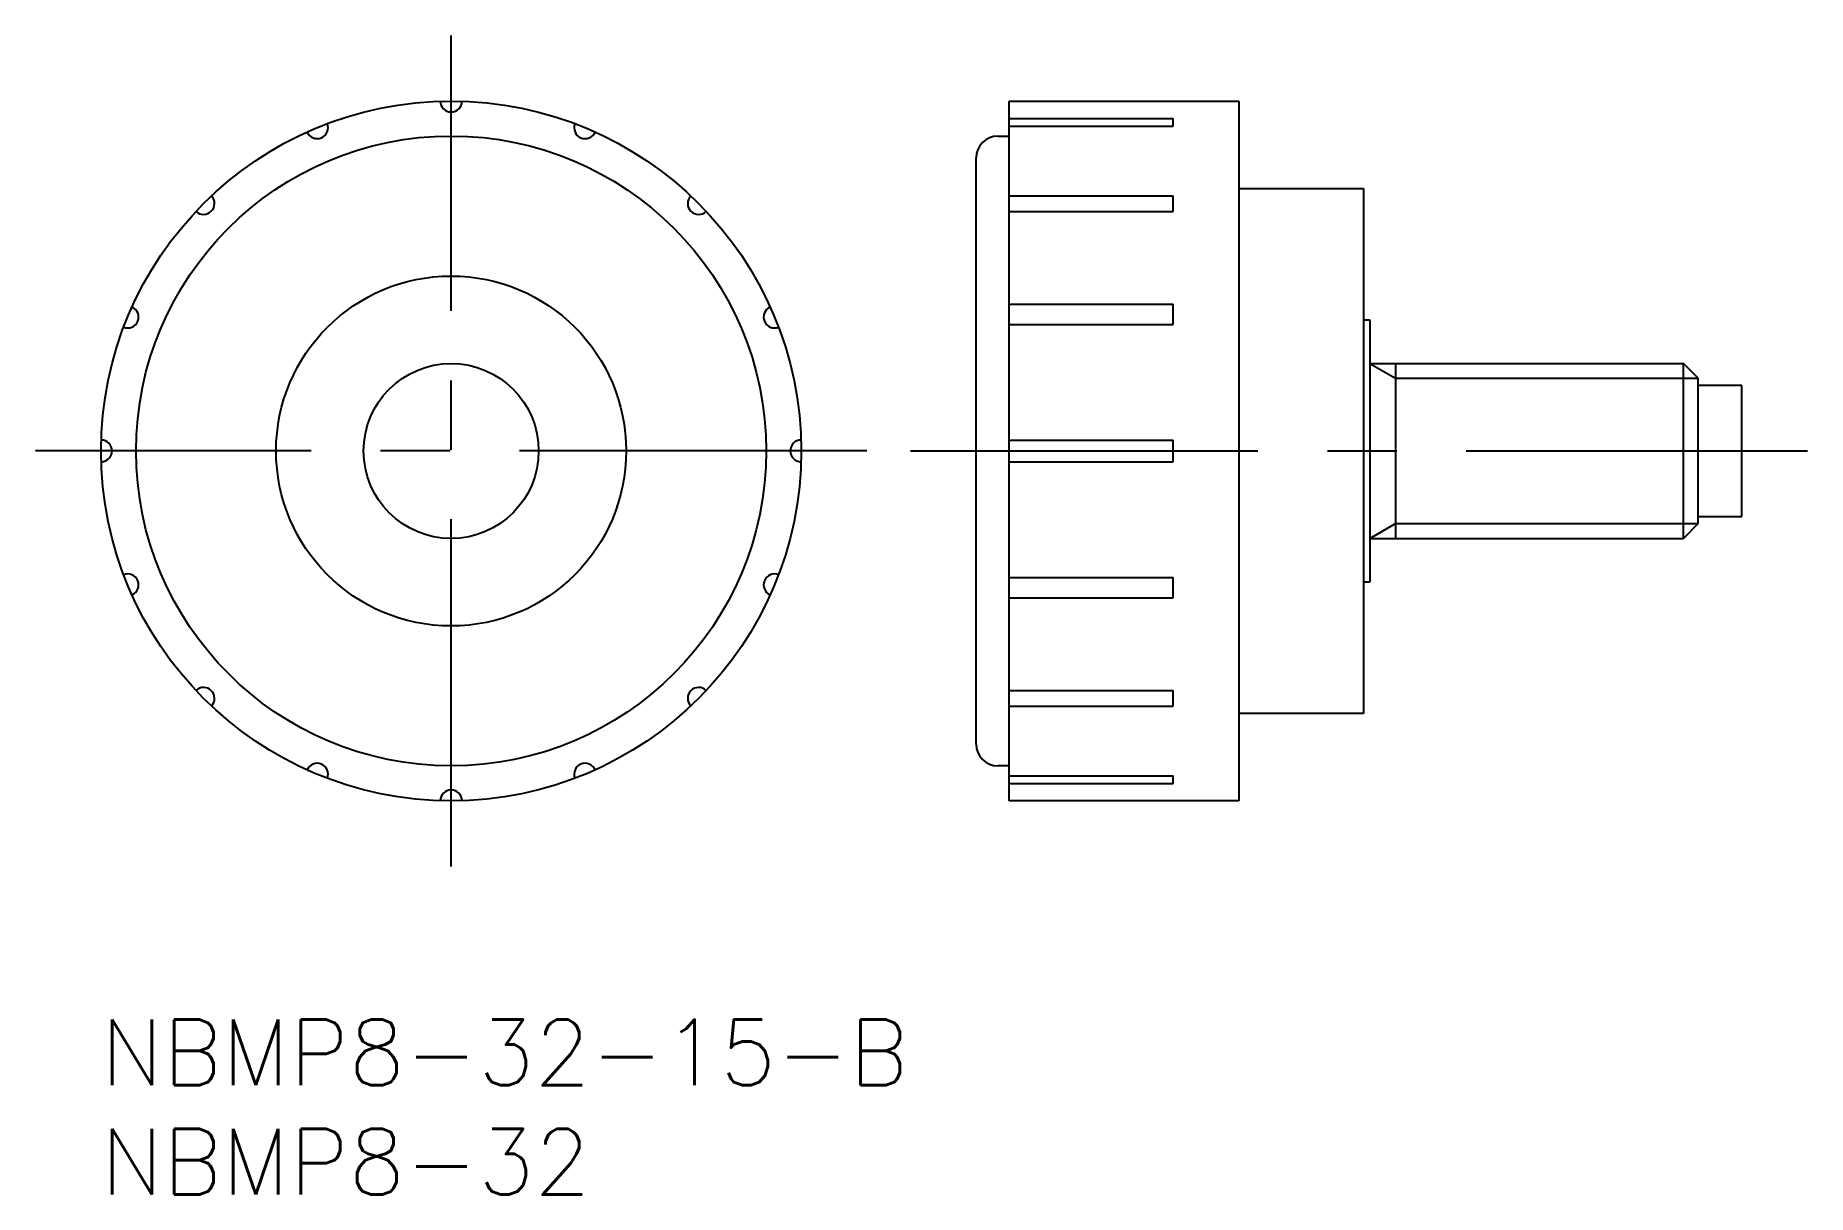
# Model space of a CAD drawing. Extents: x -3 to 78, y -8 to 45.
import ezdxf

# ---------------------------------------------------------------- set-up
doc = ezdxf.new("R2010")
doc.units = 0
doc.header["$LTSCALE"] = 0.5
doc.linetypes.add('CENTER', pattern=[50.8, 31.75, -6.35, 6.35, -6.35])
for name, color, linetype in [('MSM_CENTER', 1, 'CENTER'), ('MSM_CONTINUOUS', 7, 'CONTINUOUS'), ('MSM_NARROW', 5, 'CONTINUOUS'), ('MSM_PART_NUMBER', 7, 'CONTINUOUS')]:
    doc.layers.add(name, color=color, linetype=linetype)
doc.styles.get("Standard").update_dxf_attribs({"font": 'txt.shx', "height": 3, "bigfont": 'bigfont.shx'})

# ---------------------------------------------------------------- blocks, each defined once
blk = doc.blocks.new('*U2')
at = {"layer": 'MSM_PART_NUMBER'}
blk.add_text('NBMP8-32-15-B', height=3, dxfattribs=at).set_placement((0, -3))
blk = doc.blocks.new('*U3')
at = {"layer": 'MSM_PART_NUMBER'}
blk.add_text('NBMP8-32', height=3, dxfattribs=at).set_placement((0, -8))

msp = doc.modelspace()

# ---------------------------------------------------------------- linework, layer by layer
at = {"layer": 'MSM_CENTER'}
for p, q in [((16, 7), (16, 45)), ((35, 26), (-3, 26)), ((37, 26), (78, 26))]:
    msp.add_line(p, q, dxfattribs=at)
at = {"layer": 'MSM_CONTINUOUS'}
for p, q in [((41.5, 10), (41.5, 42)), ((41.5, 42), (52, 42)), ((52, 42), (52, 10)), ((41.5, 41.199), (49, 41.199)), ((41.5, 40.857), (49, 40.857)), ((49, 40.857), (49, 41.199)), ((41, 40.4), (41.5, 40.4)), ((40, 12.6), (40, 39.4)), ((41.5, 37.662), (49, 37.662)), ((49, 36.955), (49, 37.662)), ((52, 38), (57.7, 38)), ((57.7, 38), (57.7, 14)), ((41.5, 36.955), (49, 36.955)), ((41.5, 32.709), (49, 32.709)), ((49, 31.788), (49, 32.709)), ((41.5, 31.788), (49, 31.788)), ((57.7, 32), (58, 32)), ((58, 32), (58, 20)), ((58, 30), (72.323, 30)), ((59.172, 30), (59.172, 22)), ((72.323, 22), (72.323, 30)), ((73, 29.323), (72.323, 30)), ((73, 22.677), (73, 29.323)), ((75, 29), (73, 29)), ((75, 23), (75, 29)), ((41.5, 26.5), (49, 26.5)), ((49, 25.5), (49, 26.5)), ((41.5, 25.5), (49, 25.5)), ((73, 23), (75, 23)), ((58, 22), (72.323, 22)), ((73, 22.677), (72.323, 22)), ((41.5, 20.212), (49, 20.212)), ((49, 19.291), (49, 20.212)), ((58, 20), (57.7, 20)), ((41.5, 19.291), (49, 19.291)), ((41.5, 15.045), (49, 15.045)), ((49, 14.338), (49, 15.045)), ((41.5, 14.338), (49, 14.338)), ((57.7, 14), (52, 14)), ((41.5, 11.6), (41, 11.6)), ((41.5, 11.143), (49, 11.143)), ((41.5, 10.801), (49, 10.801)), ((49, 10.801), (49, 11.143)), ((52, 10), (41.5, 10))]:
    msp.add_line(p, q, dxfattribs=at)
for radius in [16, 14.4, 8, 4]:
    msp.add_circle((16, 26), radius, dxfattribs=at)
for centre, radius, start, end in [((16, 42), 0.5, 180.89528, 359.10472), ((9.877, 40.782), 0.5, 203.39528, 21.60472), ((22.123, 40.782), 0.5, 158.39528, 336.60472), ((41, 39.4), 1, 90, 180), ((4.686, 37.314), 0.5, 225.89528, 44.10472), ((27.314, 37.314), 0.5, 135.89528, 314.10472), ((1.218, 32.123), 0.5, 248.39528, 66.60472), ((30.782, 32.123), 0.5, 113.39528, 291.60472), ((0, 26), 0.5, 270.89528, 89.10472), ((32, 26), 0.5, 90.89528, 269.10472), ((1.218, 19.877), 0.5, 293.39528, 111.60472), ((30.782, 19.877), 0.5, 68.39528, 246.60472), ((4.686, 14.686), 0.5, 315.89528, 134.10472), ((27.314, 14.686), 0.5, 45.89528, 224.10472), ((41, 12.6), 1, 180, 270), ((9.877, 11.218), 0.5, 338.39528, 156.60472), ((22.123, 11.218), 0.5, 23.39528, 201.60472), ((16, 10), 0.5, 0.89528, 179.10472)]:
    msp.add_arc(centre, radius, start, end, dxfattribs=at)
at = {"layer": 'MSM_NARROW'}
for p, q in [((58, 30), (59.172, 29.323)), ((59.172, 29.323), (73, 29.323)), ((58, 22), (59.172, 22.677)), ((59.172, 22.677), (73, 22.677))]:
    msp.add_line(p, q, dxfattribs=at)

# ---------------------------------------------------------------- block references
at = {"layer": 'MSM_CONTINUOUS'}
for name in ['*U2', '*U3']:
    msp.add_blockref(name, (0, 0), dxfattribs=at)

doc.saveas('drawing.dxf')
